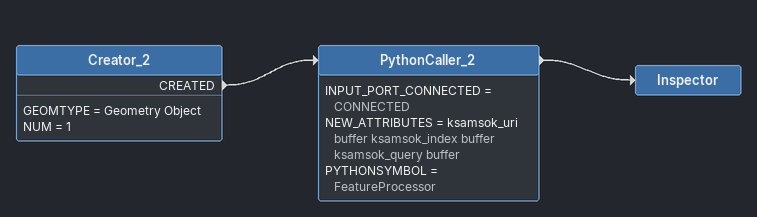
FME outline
Creator_2
    GEOMTYPE = Geometry Object
    NUM = 1
    CREATED -> PythonCaller_2
PythonCaller_2
    INPUT_PORT_CONNECTED = CONNECTED
    NEW_ATTRIBUTES = ksamsok_uri buffer ksamsok_index buffer ksamsok_query buffer
    PYTHONSYMBOL = FeatureProcessor
    -> Inspector
Inspector
